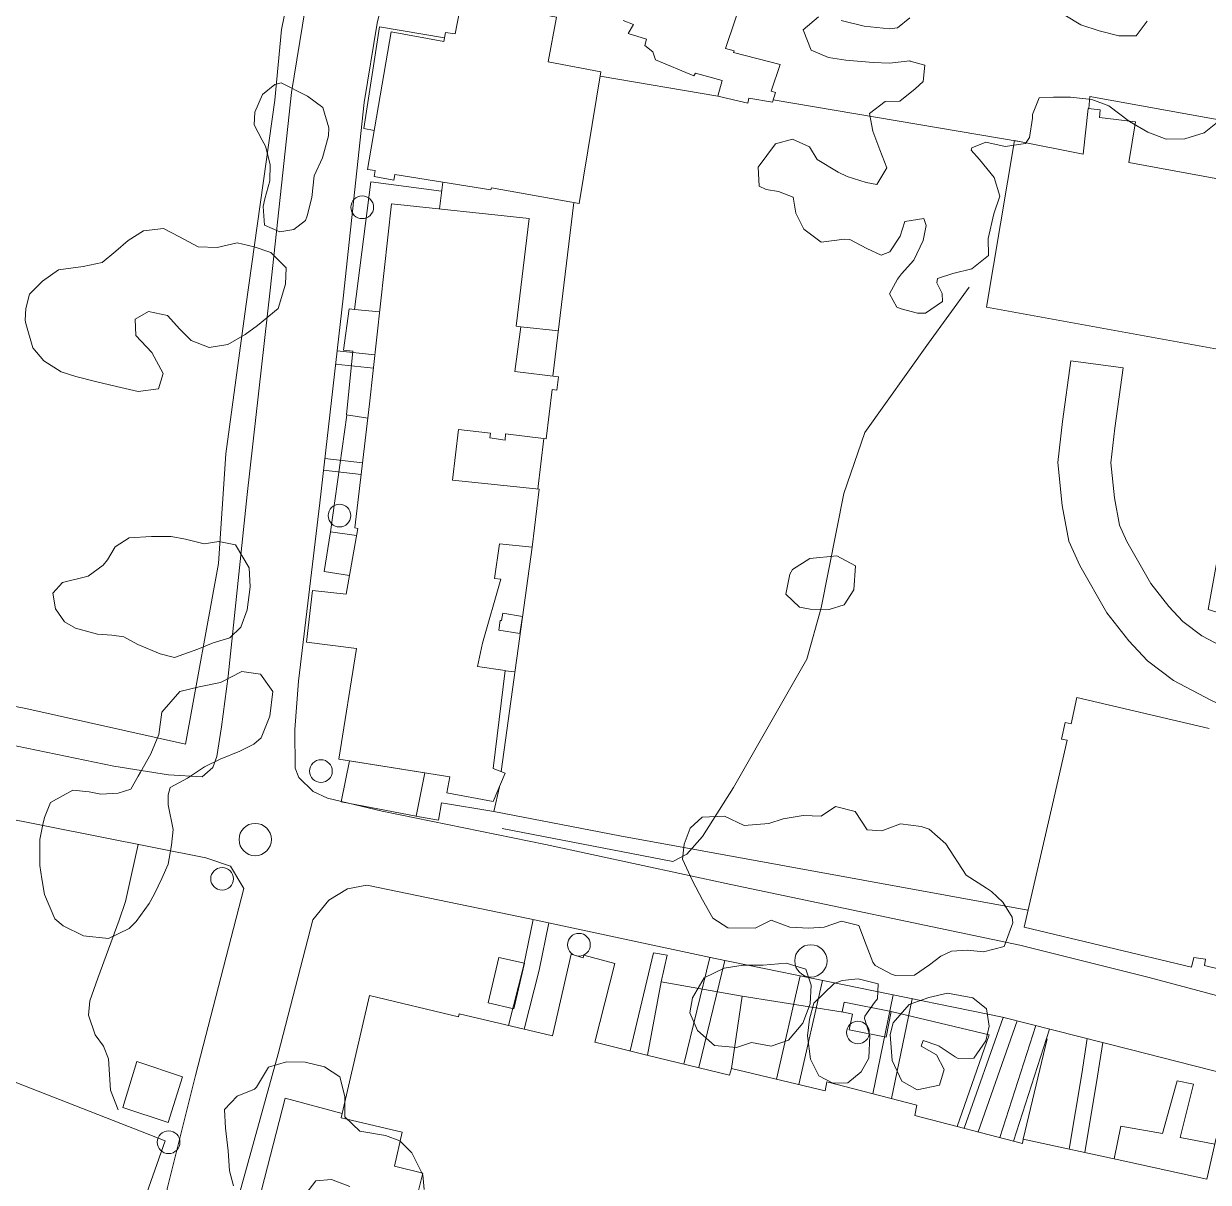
# Model space of a CAD drawing. Header units: metres. Extents: x 4652992 to 4879070, y 2074171 to 2309877.
# Drawn here: x 4653734.8 to 4653815.3, y 2307049.3 to 2307127.9 of the extents above; entities that cross this region are included whole.
import ezdxf

# ---------------------------------------------------------------- set-up
doc = ezdxf.new("R2010")
doc.units = ezdxf.units.M
doc.header["$MEASUREMENT"] = 0
doc.linetypes.add('DGN Style 2', pattern=[66.27138, 39.762828, -26.508552])
doc.linetypes.add('DGN Style 3', pattern=[92.779933, 66.271381, -26.508552])
for name, color, linetype, lineweight in [('Level 18', 5, 'Continuous', 0), ('Level 20', 30, 'DGN Style 3', 0), ('Level 3', 46, 'Continuous', 0), ('Level 30', 5, 'Continuous', 0), ('Level 31', 38, 'Continuous', 0), ('Level 35', 4, 'Continuous', 0), ('Level 37', 3, 'Continuous', 0), ('Level 40', 1, 'Continuous', 0), ('Level 45', 9, 'Continuous', 0), ('Level 53', 5, 'Continuous', 0), ('Level 54', 30, 'DGN Style 2', 0), ('Level 61', 4, 'Continuous', 0)]:
    doc.layers.add(name, color=color, linetype=linetype, lineweight=lineweight)

# ---------------------------------------------------------------- blocks, each defined once
blk = doc.blocks.new('AL_1')
at = {"layer": 'Level 45'}
blk.add_circle((2.1e-05, 1.3e-05, 3e-05), 1.100002, dxfattribs=at)
blk = doc.blocks.new('POSTE_1')
at = {"layer": 'Level 61'}
blk.add_circle((-4.7e-05, -1.9e-05, -2.4e-05), 0.770001, dxfattribs=at)

msp = doc.modelspace()

# ---------------------------------------------------------------- linework, layer by layer
at = {"layer": 'Level 18', "color": 30, "extrusion": (0.9337787400975942, -0.2302514737213039, 0.2739370792552868), "elevation": 3814756.323885, "flags": 128}
msp.add_lwpolyline([(3354104.25378, -1085104.085614), (3354117.983991, -1085105.502306), (3354127.374929, -1085105.879224)], dxfattribs=at)
at = {"layer": 'Level 18', "color": 30}
for points in [[(4653747.955332, 2307078.160131, 1404.300399), (4653748.270971, 2307080.171341, 1404.017586), (4653748.715874, 2307083.617617, 1403.586615), (4653749.996756, 2307095.963296, 1402.317586), (4653751.569038, 2307109.839616, 1401.555086), (4653753.017578, 2307123.246384, 1400.905086), (4653753.954828, 2307128.939777, 1400.592586), (4653756.209114, 2307138.432855, 1399.967586), (4653759.367897, 2307152.426201, 1398.917586), (4653761.999442, 2307163.35265, 1398.417586), (4653762.637873, 2307166.141344, 1398.287266)], [(4653753.267306, 2307077.384938, 1404.513138), (4653753.253632, 2307079.996611, 1404.031888), (4653753.501661, 2307083.28241, 1403.588138), (4653754.945118, 2307095.387939, 1402.331888), (4653756.520499, 2307109.291611, 1401.569388), (4653757.955568, 2307122.573701, 1400.919388), (4653758.842016, 2307127.958491, 1400.606888), (4653761.062414, 2307137.308865, 1399.981888), (4653764.219446, 2307151.294453, 1398.931888), (4653766.842635, 2307162.186207, 1398.431888)], [(4653733.741156, 2307079.012241, 1401.888138), (4653740.947676, 2307077.512839, 1402.900638), (4653744.666565, 2307076.912345, 1403.638138), (4653746.951455, 2307076.794239, 1404.098664), (4653747.676311, 2307077.410444, 1404.313138), (4653747.955332, 2307078.160131, 1404.300399)], [(4653759.177822, 2307074.458132, 1405.69092), (4653755.462456, 2307075.330353, 1405.31592), (4653754.484095, 2307075.785303, 1405.12217), (4653753.506847, 2307076.730955, 1404.90967), (4653753.267306, 2307077.384938, 1404.513138)], [(4653749.791918, 2307069.210387, 1404.863138), (4653748.873383, 2307070.714081, 1404.575638), (4653747.197578, 2307071.283379, 1404.463138), (4653732.833172, 2307074.1341, 1401.888138)], [(4653830.750861, 2307057.946341, 1413.474328), (4653811.262245, 2307063.148752, 1412.36592), (4653802.470236, 2307065.359008, 1411.50342), (4653782.846622, 2307069.485182, 1409.29092), (4653770.258165, 2307072.181577, 1407.36592), (4653759.177822, 2307074.458132, 1405.69092)], [(4653749.791918, 2307069.210387, 1404.863138), (4653746.494288, 2307056.50959, 1405.700638), (4653744.568941, 2307048.810882, 1406.400638), (4653744.585979, 2307045.555988, 1406.95199)], [(4653758.142673, 2307069.419902, 1405.721043), (4653756.828449, 2307069.178179, 1405.621043), (4653755.546305, 2307068.409793, 1405.427293), (4653754.46072, 2307067.071349, 1405.213138)], [(4653829.575962, 2307053.262239, 1413.771043), (4653809.968853, 2307058.278129, 1412.396043), (4653801.297906, 2307060.45795, 1411.533543), (4653781.792207, 2307064.450894, 1409.321043), (4653769.201935, 2307067.147679, 1407.396043), (4653758.142673, 2307069.419902, 1405.721043)]]:
    msp.add_polyline3d(points, dxfattribs=at)
at = {"layer": 'Level 20', "linetype": 'Continuous'}
msp.add_polyline3d([(4653741.245353, 2307054.175605, 1403.77662), (4653740.735719, 2307055.507101, 1403.90787), (4653740.596848, 2307057.627188, 1404.02662), (4653740.243501, 2307058.49527, 1404.05787), (4653739.691358, 2307059.27429, 1404.08287), (4653739.22375, 2307060.609322, 1404.11412), (4653739.331447, 2307061.571511, 1404.14537), (4653739.872924, 2307063.11484, 1404.20787), (4653741.311519, 2307067.044444, 1404.18287), (4653741.735531, 2307068.311024, 1404.34537), (4653742.59561, 2307072.196673, 1403.638178)], dxfattribs=at)
at = {"layer": 'Level 3'}
msp.add_polyline3d([(4653799.033633, 2307110.043678, 1411.141781), (4653796.280972, 2307106.235801, 1411.141781), (4653791.946502, 2307100.177397, 1410.829281), (4653790.535396, 2307096.019167, 1410.654281), (4653788.997962, 2307088.252315, 1410.379281), (4653788.020639, 2307084.768328, 1410.304281), (4653783.042658, 2307076.058572, 1409.523031), (4653780.939229, 2307072.738703, 1409.335531), (4653779.873374, 2307071.532028, 1409.085531), (4653778.910673, 2307071.045239, 1408.416781), (4653767.324437, 2307073.277803, 1406.716781)], dxfattribs=at)
at = {"layer": 'Level 30', "color": 1}
for points in [[(4653772.562618, 2307115.715733, 1409.399669), (4653766.60089, 2307116.775357, 1409.205919), (4653766.564174, 2307116.642472, 1407.937169), (4653760.03166, 2307117.69757, 1406.621544), (4653759.961394, 2307117.295725, 1406.621544), (4653758.62828, 2307117.54277, 1406.621544), (4653758.708023, 2307117.956323, 1406.621544), (4653758.173439, 2307118.03112, 1406.621544), (4653759.78171, 2307127.380006, 1406.740294), (4653763.356551, 2307126.72097, 1406.671544), (4653763.474406, 2307127.333706, 1406.593419), (4653764.134182, 2307127.23567, 1404.155919), (4653764.590276, 2307129.588921, 1403.709044), (4653771.019202, 2307128.379123, 1403.937169), (4653770.454889, 2307125.331332, 1408.855919), (4653774.031249, 2307124.659645, 1409.093419), (4653772.562618, 2307115.715733, 1409.399669)], [(4653783.785742, 2307130.084455, 1406.852794), (4653782.497767, 2307126.25338, 1406.952794), (4653783.069584, 2307126.075183, 1406.959044), (4653783.045173, 2307125.966402, 1407.452794), (4653786.206716, 2307125.150957, 1407.440294), (4653785.595378, 2307123.335472, 1408.149669), (4653785.889172, 2307123.251219, 1408.146544), (4653785.68179, 2307122.599712, 1408.215294), (4653784.082326, 2307122.863551, 1408.159044), (4653783.997848, 2307122.536193, 1408.262169)], [(4653783.997848, 2307122.536193, 1408.262169), (4653781.967279, 2307123.011765, 1407.980919), (4653782.263855, 2307124.064326, 1407.127794), (4653780.44355, 2307124.570024, 1407.184044), (4653780.336308, 2307124.393938, 1407.184044), (4653777.740292, 2307125.470254, 1407.227794), (4653777.559208, 2307126.026473, 1407.237169), (4653777.005403, 2307126.436398, 1407.205919), (4653777.122395, 2307126.866865, 1407.168419), (4653775.871996, 2307127.262462, 1406.705919), (4653776.235596, 2307127.883087, 1406.593419), (4653775.546282, 2307128.143542, 1406.521544)], [(4653818.383675, 2307105.379758, 1414.805919), (4653800.214362, 2307108.670206, 1414.824669), (4653802.118058, 2307119.986614, 1414.718419), (4653806.781481, 2307119.067875, 1410.455919), (4653807.126395, 2307122.163063, 1410.105919), (4653807.936048, 2307122.089002, 1410.146544), (4653807.887231, 2307121.563462, 1410.187169), (4653810.332779, 2307121.263407, 1410.321544), (4653809.882321, 2307118.497707, 1414.455919), (4653816.898904, 2307117.204176, 1411.096544)], [(4653766.721808, 2307075.114744, 1407.709044), (4653763.572206, 2307075.699977, 1407.643419), (4653763.763688, 2307076.795798, 1407.530919), (4653756.238649, 2307077.977274, 1407.124669), (4653757.422022, 2307085.495644, 1406.593419), (4653754.041152, 2307085.932864, 1405.174669), (4653754.446199, 2307089.438069, 1405.193419), (4653756.735645, 2307089.183316, 1406.112169), (4653757.521845, 2307093.656873, 1405.930919), (4653757.32774, 2307093.703833, 1405.930919), (4653758.318275, 2307102.125466, 1405.868419), (4653759.811228, 2307115.701175, 1405.687169), (4653769.164657, 2307114.702816, 1405.974669), (4653768.272182, 2307107.386622, 1406.030919), (4653768.594918, 2307107.335867, 1406.030919), (4653768.182161, 2307104.317438, 1406.109044), (4653771.139537, 2307103.94278, 1406.471544), (4653771.033487, 2307103.046467, 1406.471544), (4653770.727248, 2307103.079689, 1406.465294), (4653770.303343, 2307099.738402, 1406.371544), (4653767.557194, 2307100.082273, 1406.130919), (4653767.518519, 2307099.637075, 1406.130919), (4653766.496777, 2307099.795546, 1406.255919), (4653766.522358, 2307100.121792, 1406.252794), (4653764.366614, 2307100.364078, 1406.246544), (4653763.947126, 2307096.924006, 1406.115294), (4653769.82732, 2307096.318451, 1406.459044), (4653769.35243, 2307092.389725, 1406.765294), (4653767.134925, 2307092.599457, 1406.365294), (4653766.797653, 2307090.252143, 1406.209044), (4653767.239145, 2307090.213395, 1406.209044), (4653765.986937, 2307085.86176, 1406.015294), (4653765.646534, 2307084.2886, 1407.759044), (4653767.53167, 2307083.996291, 1408.246544), (4653766.706007, 2307077.357164, 1408.027794), (4653767.521023, 2307077.038279, 1408.177794), (4653766.721808, 2307075.114744, 1407.709044)], [(4653817.353292, 2307087.524333, 1414.912169), (4653815.270337, 2307088.158633, 1414.580919), (4653817.886226, 2307102.575939, 1414.593419)], [(4653815.342265, 2307080.078104, 1416.127794), (4653806.360419, 2307082.180938, 1416.196544), (4653805.955502, 2307080.388922, 1416.271544), (4653805.557551, 2307080.478368, 1416.271544), (4653805.313597, 2307079.343681, 1416.287169), (4653805.687367, 2307079.266782, 1416.305919), (4653804.699637, 2307074.91805, 1416.955919), (4653802.764571, 2307066.586403, 1416.812169), (4653814.142424, 2307063.863832, 1416.805919), (4653814.285902, 2307064.513249, 1416.805919), (4653815.085917, 2307064.413824, 1418.230919), (4653815.015849, 2307063.974697, 1418.230919), (4653816.215498, 2307063.671395, 1418.230919)], [(4653761.586573, 2307048.421935, 1411.932533), (4653761.931152, 2307049.863291, 1410.576283), (4653760.010176, 2307050.342568, 1410.557533), (4653760.533852, 2307052.65814, 1411.045033), (4653756.398454, 2307053.63387, 1410.820033), (4653758.322777, 2307061.938858, 1410.695033), (4653764.3535, 2307060.490071, 1412.270033), (4653764.404575, 2307060.687634, 1412.270033), (4653770.734708, 2307059.194932, 1411.182533), (4653772.014855, 2307064.736493, 1410.970033), (4653772.832954, 2307064.504531, 1410.970033), (4653772.878231, 2307064.676592, 1410.970033), (4653774.980091, 2307064.106705, 1410.970033), (4653773.62274, 2307058.760808, 1416.126283), (4653777.140787, 2307057.89507, 1414.451283), (4653782.763943, 2307056.532979, 1414.507533), (4653782.903254, 2307056.97403, 1414.507533), (4653789.2544, 2307055.46273, 1417.363783), (4653789.376621, 2307056.070707, 1417.363783), (4653795.495539, 2307054.493569, 1417.382533), (4653795.35032, 2307053.782638, 1416.513783), (4653802.662924, 2307051.889224, 1416.545033), (4653802.716148, 2307052.18834, 1416.545033), (4653809.611929, 2307050.68077, 1416.713783), (4653815.173554, 2307049.46924, 1417.757533), (4653815.823188, 2307052.255611, 1417.457533)], [(4653739.449488, 2307040.877832, 1410.195727), (4653731.611598, 2307043.989858, 1410.489477), (4653731.552711, 2307043.820217, 1410.489477), (4653725.339696, 2307046.227545, 1410.283227), (4653726.973907, 2307050.912948, 1409.895727), (4653733.046568, 2307048.607813, 1409.908227), (4653732.935851, 2307048.239565, 1410.626977), (4653738.141357, 2307046.186356, 1410.314477), (4653738.208074, 2307046.360861, 1410.314477), (4653739.04876, 2307046.04109, 1410.298852), (4653739.263735, 2307046.69041, 1410.164477), (4653727.144113, 2307051.19762, 1409.083227), (4653729.653331, 2307057.835918, 1409.189477), (4653744.445327, 2307052.067291, 1409.208227), (4653741.918536, 2307044.929227, 1409.208227), (4653741.109141, 2307045.207349, 1410.095727), (4653739.449488, 2307040.877832, 1410.195727)]]:
    msp.add_polyline3d(points, dxfattribs=at)
at = {"layer": 'Level 31'}
for points in [[(4653768.514973, 2307086.50973, 1405.659044), (4653767.090098, 2307086.744622, 1405.630919), (4653767.199493, 2307087.408223, 1405.630919), (4653767.286625, 2307087.393859, 1405.630919), (4653767.370225, 2307087.900989, 1405.630919), (4653768.707969, 2307087.680462, 1405.630919), (4653768.514973, 2307086.50973, 1405.659044)], [(4653793.395994, 2307059.119226, 1412.958019), (4653790.899263, 2307059.617011, 1412.908019), (4653791.110841, 2307060.678217, 1412.920519), (4653790.413449, 2307060.817259, 1412.933019), (4653790.546133, 2307061.482759, 1412.914269), (4653793.740256, 2307060.845931, 1412.895519), (4653793.395994, 2307059.119226, 1412.958019)]]:
    msp.add_polyline3d(points, dxfattribs=at)
for points in [[(4653762.065948, 2307077.062353, 1407.237169), (4653761.493032, 2307074.119808, 1407.455919), (4653756.401941, 2307075.093161, 1407.043419), (4653756.961585, 2307077.863769, 1406.843419)], [(4653768.12363, 2307061.035174, 1410.441866), (4653768.843296, 2307064.123626, 1410.179366), (4653767.103308, 2307064.529075, 1410.179366), (4653766.383642, 2307061.440624, 1410.441866)], [(4653744.652175, 2307053.304537, 1406.58287), (4653741.57232, 2307054.338453, 1406.09537), (4653742.520743, 2307057.444898, 1406.07037), (4653745.615962, 2307056.42092, 1406.42037)]]:
    msp.add_3dface(points, dxfattribs=at)
at = {"layer": 'Level 35'}
for p, q in [((4653763.061285, 2307115.354273, 1405.743419), (4653763.292359, 2307117.170919, 1405.743419)), ((4653770.776583, 2307103.988761, 1406.268419), (4653772.198928, 2307115.780375, 1406.199669)), ((4653768.594918, 2307107.335867, 1405.753125), (4653771.149182, 2307107.077707, 1405.753125)), ((4653756.77137, 2307101.35645, 1404.730919), (4653755.661551, 2307093.428715, 1404.780919)), ((4653769.741852, 2307096.327252, 1406.44967), (4653770.157695, 2307099.75664, 1406.34967)), ((4653767.264247, 2307077.138746, 1407.721545), (4653769.35243, 2307092.389725, 1406.540295)), ((4653767.53046, 2307083.986563, 1406.602793), (4653768.192213, 2307083.916115, 1406.602793)), ((4653783.622596, 2307061.892617, 1412.597369), (4653790.473432, 2307060.805301, 1412.684869)), ((4653802.716148, 2307052.18834, 1416.022368), (4653804.325661, 2307058.984035, 1413.634868))]:
    msp.add_line(p, q, dxfattribs=at)
at = {"layer": 'Level 35', "extrusion": (0.1698189220729592, 0.9836880724656291, 0.0593237709087463), "elevation": 3059822.756084, "flags": 128}
msp.add_lwpolyline([(-4193492.381293, -180423.374732), (-4193464.222307, -180427.456922), (-4193455.511064, -180430.31195)], dxfattribs=at)
at = {"layer": 'Level 35', "extrusion": (0.0519299229920839, 0.2641741190179619, 0.9630759668578173), "elevation": 852497.704738, "flags": 128}
msp.add_lwpolyline([(-4121415.929617, -3044258.879068), (-4121416.849524, -3044265.657664), (-4121410.012727, -3044265.936236)], dxfattribs=at)
at = {"layer": 'Level 35'}
for points in [[(4653758.628756, 2307120.677877, 1403.162169), (4653757.923203, 2307120.820771, 1403.012169), (4653759.005348, 2307127.721846, 1402.787169), (4653763.403892, 2307126.967101, 1403.499669)], [(4653763.214567, 2307116.559337, 1405.518419), (4653758.396808, 2307117.19305, 1404.330919), (4653757.28766, 2307108.526822, 1404.624669), (4653759.004243, 2307108.363105, 1404.705919)], [(4653757.28766, 2307108.526822, 1404.624669), (4653756.942914, 2307108.569336, 1404.624669), (4653756.540279, 2307105.75621, 1404.755919), (4653757.190994, 2307105.680531, 1404.755919), (4653756.761434, 2307101.357882, 1404.730919), (4653758.203554, 2307101.150093, 1404.730919)], [(4653757.435147, 2307093.163556, 1404.868419), (4653755.661551, 2307093.428715, 1404.780919), (4653755.245766, 2307090.736992, 1404.862169), (4653756.958836, 2307090.453296, 1404.987169)], [(4653767.136337, 2307076.112425, 1407.805919), (4653766.770449, 2307074.421008, 1407.805919), (4653763.214335, 2307075.016278, 1407.762169), (4653763.004097, 2307073.836606, 1407.780919), (4653761.472016, 2307074.123826, 1407.649669)], [(4653776.010653, 2307058.173179, 1413.359044), (4653777.605224, 2307064.828621, 1408.965294), (4653778.535779, 2307064.671128, 1408.977794), (4653778.122566, 2307062.871056, 1410.359044)], [(4653777.199525, 2307057.880842, 1413.334868), (4653778.122566, 2307062.871056, 1411.597368), (4653783.622596, 2307061.892618, 1412.434868), (4653782.903254, 2307056.97403, 1413.384868)], [(4653815.726528, 2307051.841025, 1415.568201), (4653813.364139, 2307052.305016, 1415.393201), (4653814.277184, 2307055.906204, 1413.393201), (4653813.165906, 2307056.148282, 1413.393201), (4653812.16005, 2307052.556062, 1415.430701), (4653809.349277, 2307053.074602, 1415.405701), (4653808.885867, 2307050.839503, 1415.555701)]]:
    msp.add_polyline3d(points, dxfattribs=at)
at = {"layer": 'Level 37'}
for p, q in [((4653781.967279, 2307123.011764, 1407.624669), (4653773.983501, 2307124.368865, 1406.812169)), ((4653802.568567, 2307119.89786, 1411.174669), (4653785.731825, 2307122.756901, 1408.187169))]:
    msp.add_line(p, q, dxfattribs=at)
at = {"layer": 'Level 37', "extrusion": (-0.0584898361789882, 0.0053418821320169, 0.9982737116437769), "elevation": -258468.578, "flags": 128}
msp.add_lwpolyline([(-2720830.209757, 4417143.810627), (-2720831.721735, 4417126.784501), (-2720830.883862, 4417126.784501)], dxfattribs=at)
at = {"layer": 'Level 37', "extrusion": (0.0170032688851781, 0.0151729267864732, 0.9997403018484105), "elevation": 115542.874194, "flags": 128}
msp.add_lwpolyline([(-1377153.695972, -5006991.717272), (-1377149.641889, -5006997.750941), (-1377153.007715, -5006999.945002)], dxfattribs=at)
at = {"layer": 'Level 37'}
msp.add_polyline3d([(4653742.316136, 2307165.831893, 1396.181607), (4653742.744571, 2307168.043603, 1396.169107), (4653752.563725, 2307166.255587, 1399.469107), (4653761.18181, 2307163.912052, 1399.706607), (4653756.092805, 2307143.431604, 1401.556607), (4653753.252166, 2307131.969056, 1402.331607), (4653752.337217, 2307127.532362, 1402.456607), (4653751.88981, 2307122.738218, 1402.744107), (4653749.917731, 2307108.725016, 1403.044107), (4653748.548356, 2307098.715515, 1403.506607), (4653748.064566, 2307091.262386, 1403.656607), (4653745.822445, 2307078.995115, 1405.531607), (4653734.983424, 2307081.419645, 1403.594107), (4653721.366275, 2307084.057982, 1401.906607)], dxfattribs=at)
at = {"layer": 'Level 40', "color": 3}
for points in [[(4653805.53064, 2307128.508811, 1410.275939), (4653806.627773, 2307127.841642, 1410.400939), (4653807.864507, 2307127.436369, 1410.513439), (4653809.201074, 2307127.114514, 1410.588439), (4653810.388826, 2307127.097143, 1410.700939), (4653811.12715, 2307128.101401, 1410.775939)], [(4653785.886132, 2307119.779193, 1412.863439), (4653787.03399, 2307120.091235, 1412.875939), (4653788.185321, 2307119.573027, 1412.875939), (4653788.717408, 2307118.695673, 1412.938439), (4653790.144649, 2307117.843432, 1413.325939), (4653790.755853, 2307117.562387, 1413.400939), (4653792.03783, 2307117.146476, 1413.425939), (4653792.759765, 2307116.999283, 1413.338439), (4653793.446615, 2307118.144797, 1413.038439), (4653792.962585, 2307119.35839, 1412.613439), (4653792.489882, 2307120.622764, 1412.150939), (4653792.272991, 2307121.825501, 1412.025939), (4653793.343741, 2307122.637718, 1411.900939), (4653794.321303, 2307122.669729, 1411.400939), (4653795.372136, 2307123.5135, 1410.938439), (4653795.91405, 2307124.000894, 1409.875939), (4653796.024134, 2307125.102706, 1409.763439), (4653795.033071, 2307125.395091, 1409.600939), (4653795.007368, 2307125.40128, 1409.600939), (4653793.619949, 2307125.251814, 1409.513439), (4653792.52067, 2307125.301609, 1409.313439), (4653790.658954, 2307125.454411, 1409.200939), (4653789.479585, 2307125.630951, 1409.150939), (4653788.316982, 2307126.125833, 1409.025939), (4653787.761485, 2307127.522246, 1408.988439), (4653788.796885, 2307128.401235, 1409.088439)], [(4653790.336099, 2307128.138041, 1409.200939), (4653791.903995, 2307127.760481, 1409.325939), (4653793.625833, 2307127.587634, 1409.413439), (4653794.179664, 2307127.642321, 1409.475939), (4653795.009717, 2307128.328977, 1409.375939)], [(4653754.098971, 2307123.002354, 1404.031607), (4653755.153569, 2307122.232977, 1404.031607), (4653755.553014, 2307120.862282, 1404.031607), (4653755.540069, 2307120.323096, 1404.044107), (4653755.118626, 2307118.824873, 1404.044107), (4653754.568351, 2307117.601739, 1404.069107), (4653754.397447, 2307116.124475, 1404.081607), (4653754.086059, 2307114.870879, 1404.069107), (4653753.964351, 2307114.57483, 1404.081607), (4653753.168067, 2307113.953297, 1404.144107), (4653752.231944, 2307113.799313, 1404.169107), (4653751.185115, 2307114.241433, 1404.169107), (4653751.090591, 2307115.51152, 1404.156607), (4653751.207119, 2307116.025739, 1404.156607), (4653751.538576, 2307117.247383, 1404.156607), (4653751.57612, 2307118.377176, 1404.169107), (4653751.256952, 2307119.620061, 1404.169107), (4653751.021948, 2307120.029202, 1404.169107), (4653750.489143, 2307121.052427, 1404.144107), (4653750.520214, 2307121.912627, 1404.131607), (4653751.038766, 2307123.116292, 1404.156607), (4653751.878426, 2307123.808716, 1404.131607), (4653752.31347, 2307123.920781, 1404.156607), (4653754.098971, 2307123.002354, 1404.031607)], [(4653816.137002, 2307121.414576, 1413.800939), (4653814.987427, 2307120.509351, 1413.550939), (4653813.677396, 2307120.099466, 1413.438439), (4653812.426876, 2307120.078222, 1413.325939), (4653811.181482, 2307120.566175, 1413.100939), (4653809.935811, 2307121.295978, 1412.875939), (4653808.521301, 2307122.361951, 1412.700939), (4653807.367358, 2307122.774152, 1412.588439), (4653805.913914, 2307122.936098, 1412.425939), (4653804.777569, 2307122.941089, 1412.088439), (4653803.789763, 2307122.883447, 1411.950939), (4653803.348515, 2307121.753922, 1412.475939), (4653803.348793, 2307121.512072, 1412.525939), (4653803.136173, 2307120.193168, 1412.713439), (4653802.859674, 2307119.803049, 1412.775939), (4653801.486597, 2307119.5964, 1412.938439), (4653800.170052, 2307119.886568, 1413.250939), (4653799.216886, 2307119.498207, 1413.775939), (4653799.1828, 2307119.345226, 1413.975939), (4653799.743146, 2307118.69986, 1414.150939), (4653800.746682, 2307117.491069, 1414.450939), (4653801.113596, 2307116.220663, 1414.475939), (4653800.712393, 2307115.027765, 1414.163439), (4653800.337449, 2307113.344978, 1414.088439), (4653800.350199, 2307112.186721, 1414.075939), (4653799.226327, 2307111.275306, 1413.913439), (4653797.939019, 2307110.967408, 1413.738439), (4653796.888722, 2307110.629302, 1413.488439), (4653796.851935, 2307110.342648, 1413.488439), (4653797.203952, 2307109.613124, 1413.550939), (4653797.218849, 2307109.072241, 1413.613439), (4653796.066294, 2307108.275192, 1413.588439), (4653795.523825, 2307108.271499, 1413.588439), (4653794.424268, 2307108.563144, 1413.463439), (4653794.127191, 2307108.688412, 1413.463439), (4653793.623656, 2307109.588746, 1413.425939), (4653794.170695, 2307110.585336, 1413.363439), (4653794.441513, 2307110.949958, 1413.363439), (4653795.271288, 2307111.878464, 1413.350939), (4653795.917884, 2307113.200323, 1413.438439), (4653796.11942, 2307114.226384, 1413.450939), (4653795.953283, 2307114.696227, 1413.463439), (4653794.662996, 2307114.496506, 1413.463439), (4653794.358648, 2307113.495204, 1413.463439), (4653793.660368, 2307112.427574, 1413.463439), (4653793.072451, 2307112.219906, 1413.550939), (4653792.08977, 2307112.67146, 1413.788439), (4653790.924188, 2307113.274518, 1413.863439), (4653790.578684, 2307113.303988, 1413.863439), (4653788.988619, 2307113.095861, 1413.850939), (4653787.802737, 2307113.972455, 1413.800939), (4653787.261859, 2307115.069835, 1413.475939), (4653787.097868, 2307116.157052, 1413.138439), (4653786.098145, 2307116.532116, 1412.913439), (4653785.26428, 2307116.679187, 1412.800939), (4653784.772939, 2307116.904964, 1412.738439), (4653784.705803, 2307118.183777, 1412.663439), (4653785.886132, 2307119.779193, 1412.863439)], [(4653735.460282, 2307105.923532, 1399.350357), (4653736.193354, 2307105.035026, 1399.412857), (4653737.370799, 2307104.285518, 1399.700357), (4653738.370173, 2307103.962123, 1399.987857), (4653739.700228, 2307103.640984, 1400.187857), (4653741.134601, 2307103.294657, 1400.425357), (4653742.595054, 2307102.942033, 1400.737857), (4653743.985219, 2307103.126327, 1400.962857), (4653744.305722, 2307104.170934, 1401.100357), (4653743.528442, 2307105.590062, 1401.212857), (4653742.445539, 2307106.754594, 1401.362857), (4653742.39502, 2307107.861418, 1402.012857), (4653743.310866, 2307108.379161, 1403.012857), (4653744.60058, 2307108.122493, 1403.162857), (4653745.432061, 2307107.18286, 1403.662857), (4653746.194678, 2307106.424049, 1404.037857), (4653747.431212, 2307105.93393, 1404.612857), (4653748.690979, 2307106.149709, 1404.862857), (4653749.862732, 2307106.824589, 1405.037857), (4653750.718066, 2307107.43904, 1405.125357), (4653752.106406, 2307108.581573, 1405.200357), (4653752.620882, 2307110.236121, 1405.137857), (4653752.654511, 2307111.349994, 1405.137857), (4653751.626211, 2307112.391879, 1405.025357), (4653750.476269, 2307112.778993, 1404.925357), (4653749.32877, 2307113.056055, 1404.787857), (4653747.96122, 2307112.729472, 1404.575357), (4653746.676394, 2307112.766035, 1404.250357), (4653745.402984, 2307113.456617, 1403.850357), (4653744.320483, 2307114.019007, 1403.400357), (4653742.962307, 2307113.854354, 1402.900357), (4653741.932769, 2307113.199868, 1402.400357), (4653741.079879, 2307112.475365, 1401.525357), (4653740.163012, 2307111.711577, 1401.212857), (4653738.865347, 2307111.450217, 1400.575357), (4653737.190752, 2307111.225135, 1399.987857), (4653736.10559, 2307110.447251, 1399.787857), (4653735.217246, 2307109.567114, 1399.500357), (4653734.966629, 2307108.58773, 1399.362857), (4653734.925668, 2307107.804016, 1399.275357), (4653734.982715, 2307107.571317, 1399.275357), (4653735.460282, 2307105.923532, 1399.350357)], [(4653745.82864, 2307092.932894, 1402.956607), (4653747.095056, 2307092.599458, 1403.719107), (4653748.091815, 2307092.767623, 1404.556607), (4653749.220039, 2307092.549423, 1405.469107), (4653750.152964, 2307090.987378, 1405.806607), (4653750.214814, 2307089.690469, 1405.856607), (4653749.998554, 2307088.133485, 1405.856607), (4653749.56707, 2307086.955841, 1405.756607), (4653748.828234, 2307086.23436, 1405.556607), (4653747.706653, 2307085.878165, 1405.319107), (4653746.651235, 2307085.451424, 1405.006607), (4653745.06979, 2307084.879095, 1404.744107), (4653744.088988, 2307085.143482, 1404.519107), (4653742.589751, 2307085.778684, 1404.106607), (4653741.635778, 2307086.282067, 1403.456607), (4653740.813268, 2307086.399084, 1402.456607), (4653739.843335, 2307086.469914, 1402.206607), (4653738.349101, 2307086.885701, 1402.094107), (4653737.596981, 2307087.31301, 1401.394107), (4653737.002376, 2307088.1932, 1400.969107), (4653736.803973, 2307089.250365, 1400.281607), (4653737.464915, 2307089.990677, 1400.056607), (4653739.204651, 2307090.415637, 1400.281607), (4653740.220734, 2307091.15192, 1400.706607), (4653740.522306, 2307091.515424, 1400.819107), (4653741.050921, 2307092.39683, 1401.006607), (4653741.985745, 2307093.016379, 1401.306607), (4653743.513535, 2307093.110718, 1401.806607), (4653744.856206, 2307093.113431, 1402.331607), (4653745.82864, 2307092.932894, 1402.956607)], [(4653790.053036, 2307091.802266, 1413.319689), (4653791.329007, 2307091.104692, 1413.294689), (4653791.210639, 2307089.481333, 1413.469689), (4653790.553733, 2307088.471502, 1413.450939), (4653789.52478, 2307088.155873, 1413.382189), (4653788.232232, 2307088.172499, 1413.294689), (4653787.506149, 2307088.307525, 1413.213439), (4653786.594459, 2307089.185749, 1413.163439), (4653786.856796, 2307090.546029, 1413.138439), (4653787.035919, 2307090.865399, 1413.144689), (4653788.215441, 2307091.614737, 1413.119689), (4653790.053036, 2307091.802266, 1413.319689)], [(4653738.159781, 2307075.886755, 1406.779052), (4653739.281027, 2307075.778566, 1406.979052), (4653740.062709, 2307075.616564, 1407.179052), (4653741.250735, 2307075.682612, 1407.541552), (4653742.100087, 2307075.939436, 1408.016552), (4653742.600851, 2307076.82464, 1408.254052), (4653742.774444, 2307077.109027, 1408.341552), (4653743.466338, 2307078.355974, 1408.566552), (4653744.008911, 2307079.666263, 1408.591552), (4653744.21281, 2307081.167328, 1408.516552), (4653745.434509, 2307082.585242, 1408.366552), (4653746.758575, 2307082.890366, 1408.241552), (4653748.191933, 2307083.196236, 1408.154052), (4653749.641237, 2307083.933452, 1407.904052), (4653750.911804, 2307083.761919, 1407.804052), (4653751.761669, 2307082.577003, 1407.754052), (4653751.548557, 2307080.914966, 1407.791552), (4653750.965064, 2307079.424178, 1407.966552), (4653750.460232, 2307079.002364, 1408.041552), (4653749.506547, 2307078.525991, 1408.204052), (4653748.181591, 2307077.976279, 1408.304052), (4653747.112769, 2307077.473374, 1408.341552), (4653745.953783, 2307076.693088, 1408.354052), (4653744.772304, 2307076.054249, 1408.191552), (4653744.635374, 2307075.570586, 1408.241552), (4653744.644399, 2307074.888393, 1408.204052), (4653744.971895, 2307073.204306, 1407.966552), (4653744.867373, 2307072.141593, 1407.891552), (4653744.632656, 2307070.86559, 1407.691552), (4653744.2178, 2307069.877991, 1407.666552), (4653743.707823, 2307068.831815, 1407.666552), (4653743.343099, 2307068.185686, 1407.666552), (4653742.464331, 2307066.956771, 1407.616552), (4653742.005375, 2307066.496652, 1407.579052), (4653740.593623, 2307065.804748, 1407.429052), (4653738.89174, 2307065.999077, 1407.154052), (4653737.513661, 2307066.659038, 1407.066552), (4653736.943124, 2307067.150737, 1407.029052), (4653736.250205, 2307068.787272, 1406.891552), (4653736.058562, 2307069.86727, 1406.829052), (4653735.93529, 2307070.767517, 1406.804052), (4653735.927342, 2307072.537462, 1406.716552), (4653736.129462, 2307073.549351, 1406.691552), (4653736.234685, 2307074.013488, 1406.704052), (4653736.661233, 2307075.052658, 1406.704052), (4653738.159781, 2307075.886755, 1406.779052)], [(4653789.952475, 2307074.775902, 1416.013439), (4653791.289926, 2307074.425647, 1415.963439), (4653792.105212, 2307073.181268, 1415.982189), (4653793.114175, 2307073.111835, 1416.025939), (4653794.378456, 2307073.58484, 1416.025939), (4653795.781126, 2307073.40678, 1416.013439), (4653796.32267, 2307073.235554, 1415.988439), (4653797.448943, 2307072.238204, 1415.894689), (4653798.8393, 2307070.114831, 1415.813439), (4653800.206809, 2307069.219084, 1415.788439), (4653800.562911, 2307068.998432, 1415.788439), (4653801.321098, 2307068.276987, 1415.738439), (4653801.960221, 2307067.261526, 1415.738439), (4653802.009223, 2307066.87305, 1415.738439), (4653801.411273, 2307065.269096, 1415.600939), (4653800.008768, 2307064.908934, 1415.488439), (4653798.92428, 2307065.009873, 1415.288439), (4653797.831508, 2307064.951405, 1415.188439), (4653797.10916, 2307064.615018, 1415.150939), (4653796.355923, 2307064.017087, 1415.038439), (4653795.337539, 2307063.321311, 1414.888439), (4653794.06015, 2307063.293407, 1414.700939), (4653793.803466, 2307063.355522, 1414.600939), (4653792.658031, 2307063.983202, 1414.363439), (4653792.502425, 2307064.196106, 1414.344689), (4653792.036498, 2307065.387311, 1414.250939), (4653791.554781, 2307066.690182, 1414.194689), (4653790.3612, 2307066.979015, 1414.057189), (4653789.189676, 2307066.574995, 1413.944689), (4653788.161226, 2307066.513701, 1413.944689), (4653786.851306, 2307066.587835, 1413.557189), (4653785.601039, 2307067.052288, 1413.207189), (4653784.505588, 2307066.507866, 1413.032189), (4653782.642081, 2307066.527077, 1412.832189), (4653781.622835, 2307067.178478, 1412.732189), (4653780.92564, 2307068.426537, 1412.619689), (4653780.239824, 2307069.72581, 1412.432189), (4653779.562456, 2307071.184941, 1412.344689), (4653779.68159, 2307072.208473, 1412.344689), (4653780.086051, 2307073.297878, 1412.357189), (4653780.901693, 2307074.044929, 1412.482189), (4653782.431255, 2307074.10653, 1412.869689), (4653783.755827, 2307073.489177, 1413.594689), (4653785.436587, 2307073.622124, 1414.119689), (4653786.39808, 2307073.929126, 1414.344689), (4653787.776273, 2307074.162274, 1414.919689), (4653788.98344, 2307074.113006, 1415.069689), (4653789.952475, 2307074.775902, 1416.013439)], [(4653785.041527, 2307063.995893, 1412.523867), (4653786.608874, 2307064.127727, 1412.498867), (4653787.948848, 2307063.722585, 1412.611367), (4653788.301982, 2307062.641415, 1412.748867), (4653788.234181, 2307061.366142, 1412.861367), (4653787.75392, 2307060.056176, 1412.923867), (4653786.767258, 2307058.895721, 1412.986367), (4653785.6011, 2307058.505297, 1413.048867), (4653784.25265, 2307058.751029, 1413.098867), (4653783.231552, 2307058.406216, 1413.173867), (4653781.752287, 2307058.549069, 1413.136367), (4653780.599838, 2307059.554654, 1412.936367), (4653780.058911, 2307060.76202, 1412.723867), (4653780.260502, 2307061.789621, 1412.511367), (4653781.045127, 2307063.133541, 1412.298867), (4653782.407464, 2307063.799391, 1412.273867), (4653783.693167, 2307063.999412, 1412.286367), (4653785.041527, 2307063.995893, 1412.523867)], [(4653792.853374, 2307062.723558, 1412.811367), (4653792.816767, 2307061.709835, 1412.998867), (4653792.600665, 2307061.466142, 1413.048867), (4653791.963805, 2307060.543921, 1413.286367), (4653791.924046, 2307060.365175, 1413.361367), (4653792.291424, 2307059.226736, 1413.986367), (4653792.218033, 2307057.683715, 1414.223867), (4653791.714873, 2307056.756035, 1414.311367), (4653790.793485, 2307056.010339, 1414.348867), (4653789.789337, 2307055.984344, 1414.248867), (4653788.821975, 2307056.487647, 1414.011367), (4653788.264009, 2307057.618408, 1413.648867), (4653788.050076, 2307059.204081, 1413.173867), (4653788.191894, 2307060.326883, 1412.911367), (4653788.487337, 2307061.412493, 1412.723867), (4653789.86365, 2307062.747714, 1412.573867), (4653790.423965, 2307062.961892, 1412.573867), (4653791.50204, 2307063.07763, 1412.648867), (4653791.50204, 2307063.07763, 1412.686367), (4653792.853374, 2307062.723558, 1412.811367)], [(4653796.292879, 2307061.810115, 1413.461367), (4653797.570018, 2307062.09294, 1413.773867), (4653799.282604, 2307061.785959, 1414.161367), (4653800.218772, 2307061.021107, 1414.448867), (4653800.389882, 2307059.849454, 1414.511367), (4653800.168367, 2307058.853587, 1414.511367), (4653799.366613, 2307057.675275, 1414.448867), (4653798.285653, 2307057.667877, 1414.223867), (4653798.092181, 2307057.768538, 1414.173867), (4653797.010953, 2307058.487778, 1414.023867), (4653796.914216, 2307058.538109, 1413.986367), (4653795.912774, 2307058.888201, 1413.811367), (4653795.770689, 2307058.492038, 1413.736367), (4653796.829108, 2307057.91287, 1414.073867), (4653797.332981, 2307056.902845, 1414.373867), (4653797.017615, 2307055.84897, 1414.411367), (4653795.518604, 2307055.53913, 1414.286367), (4653794.460185, 2307056.118298, 1414.011367), (4653793.799714, 2307057.516067, 1413.823867), (4653793.682428, 2307059.293623, 1413.598867), (4653793.884108, 2307060.079011, 1413.573867), (4653794.970302, 2307061.323009, 1413.573867), (4653796.292879, 2307061.810115, 1413.461367)], [(4653749.090124, 2307049.022534, 1409.861367), (4653748.803935, 2307050.03744, 1409.786367), (4653748.726614, 2307051.379941, 1409.773867), (4653748.535598, 2307052.939106, 1409.836367), (4653748.466677, 2307054.198524, 1409.886367), (4653749.318489, 2307055.09971, 1409.936367), (4653750.506093, 2307055.56831, 1410.173867), (4653750.64902, 2307055.722778, 1410.286367), (4653751.464586, 2307057.064998, 1410.861367)], [(4653751.464586, 2307057.064998, 1410.861367), (4653752.686253, 2307057.444295, 1410.861367), (4653753.949919, 2307057.408181, 1410.848867), (4653755.258693, 2307057.090979, 1410.836367), (4653756.295766, 2307056.40738, 1410.873867), (4653756.646972, 2307055.079545, 1410.936367), (4653756.635798, 2307053.704462, 1410.973867), (4653757.6609, 2307052.726593, 1411.173867), (4653759.409041, 2307052.437981, 1411.386367), (4653760.381098, 2307052.06731, 1411.523867), (4653761.198257, 2307051.247902, 1411.698867), (4653761.94855, 2307049.769311, 1411.923867), (4653762.017933, 2307048.752921, 1412.023867)], [(4653756.980531, 2307048.974241, 1411.148867), (4653755.731943, 2307049.438949, 1410.723867), (4653754.681975, 2307049.342223, 1410.486367), (4653753.618187, 2307047.979118, 1410.336367)]]:
    msp.add_polyline3d(points, dxfattribs=at)
at = {"layer": 'Level 53', "color": 212}
for points in [[(4653838.387606, 2307075.078416, 1412.2635), (4653826.075086, 2307078.375052, 1411.951), (4653817.885261, 2307080.864238, 1411.651), (4653815.454103, 2307081.989437, 1411.6885), (4653812.90787, 2307083.330731, 1411.6885), (4653811.145483, 2307084.671005, 1411.6385), (4653809.873273, 2307086.027387, 1411.5635), (4653808.393215, 2307087.918173, 1411.551), (4653806.553211, 2307091.133304, 1411.426), (4653805.806823, 2307092.793088, 1411.326), (4653805.361681, 2307095.214016, 1411.226), (4653805.061652, 2307098.139677, 1411.226), (4653805.378865, 2307100.916465, 1411.226), (4653805.939036, 2307105.034384, 1411.226), (4653809.49244, 2307104.551005, 1411.225939)], [(4653839.186781, 2307078.571886, 1411.972057), (4653827.06054, 2307081.823648, 1411.950939), (4653819.165933, 2307084.223106, 1411.650939), (4653817.04396, 2307085.205207, 1411.688439), (4653814.842139, 2307086.365072, 1411.688439), (4653813.555506, 2307087.343541, 1411.638439), (4653812.598449, 2307088.36392, 1411.563439), (4653811.376901, 2307089.924457, 1411.550939), (4653809.752322, 2307092.763167, 1411.425939), (4653809.25538, 2307093.868241, 1411.325939), (4653808.914525, 2307095.722002, 1411.225939), (4653808.668726, 2307098.118845, 1411.225939), (4653808.937454, 2307100.471213, 1411.225939), (4653809.49244, 2307104.551005, 1411.225939)]]:
    msp.add_polyline3d(points, dxfattribs=at)
at = {"layer": 'Level 54'}
for p, q in [((4653758.683202, 2307105.443813, 1403.688383), (4653756.114288, 2307105.706558, 1401.765999)), ((4653758.584332, 2307104.544774, 1403.792551), (4653756.012462, 2307104.807877, 1401.815284)), ((4653755.287844, 2307098.412704, 1402.166005), (4653757.847011, 2307098.118728, 1403.998802)), ((4653755.195838, 2307097.600694, 1402.210538), (4653757.751591, 2307097.307464, 1404.229287)), ((4653779.667022, 2307057.283143, 1411.672368), (4653781.429053, 2307064.52868, 1409.265519)), ((4653780.682469, 2307057.037173, 1411.702145), (4653782.451274, 2307064.315979, 1409.3958)), ((4653785.961196, 2307056.246371, 1412.36455), (4653787.567023, 2307063.268751, 1409.976071)), ((4653787.468197, 2307055.88777, 1412.449594), (4653789.084172, 2307062.958182, 1410.148159)), ((4653792.496194, 2307055.266644, 1413.226543), (4653793.873707, 2307061.977732, 1410.691428)), ((4653793.768908, 2307054.938605, 1413.285659), (4653795.159718, 2307061.714477, 1410.837299)), ((4653798.688855, 2307052.918209, 1414.419694), (4653801.338256, 2307060.447807, 1411.537557)), ((4653799.644111, 2307052.67087, 1414.438303), (4653802.287838, 2307060.209088, 1411.632012)), ((4653803.556305, 2307059.890204, 1411.758187), (4653801.119547, 2307052.288843, 1414.433187)), ((4653804.490068, 2307059.655461, 1411.851068), (4653802.05502, 2307052.046626, 1414.50914))]:
    msp.add_line(p, q, dxfattribs=at)
at = {"layer": 'Level 54', "extrusion": (0.9731704608053972, -0.1818169464192543, 0.1410030219909804), "elevation": 4109645.515751, "flags": 128}
msp.add_lwpolyline([(3122492.69366, -583896.248311), (3122496.824811, -583898.041649), (3122500.082297, -583898.485444)], dxfattribs=at)
at = {"layer": 'Level 54', "extrusion": (0.9730685586659594, -0.1818397092591798, 0.1416753340292125), "elevation": 4109120.79848, "flags": 128}
msp.add_lwpolyline([(3122664.939825, -586668.886098), (3122669.078293, -586670.672871), (3122672.348986, -586671.115391)], dxfattribs=at)
at = {"layer": 'Level 54', "extrusion": (0.9866859004349914, -0.1323157013418011, 0.0945700220007259), "elevation": 4286719.211217, "flags": 128}
msp.add_lwpolyline([(2905126.939501, -405799.401611), (2905132.126644, -405801.241125), (2905134.538619, -405801.741685)], dxfattribs=at)
at = {"layer": 'Level 54', "extrusion": (0.9857131440927817, -0.1261204133090671, 0.1116388772313343), "elevation": 4296510.276852, "flags": 128}
msp.add_lwpolyline([(2879028.074121, -481251.461147), (2879033.323135, -481253.322784), (2879035.638648, -481253.765712)], dxfattribs=at)

# ---------------------------------------------------------------- block references
at = {"layer": 'Level 45'}
for p in [(4653750.55455, 2307072.5279, 1404.71135), (4653788.29105, 2307064.2887, 1410.00445)]:
    msp.add_blockref('AL_1', p, dxfattribs=at)
at = {"layer": 'Level 61'}
for p in [(4653757.82305, 2307115.45925, 1401.83095), (4653756.27665, 2307094.52255, 1402.92465), (4653755.01885, 2307077.17595, 1405.16225), (4653748.30405, 2307069.85945, 1404.93945), (4653772.54155, 2307065.38505, 1408.27055), (4653791.48575, 2307059.42325, 1411.03435), (4653744.67615, 2307051.97335, 1406.53945)]:
    msp.add_blockref('POSTE_1', p, dxfattribs=at)

doc.saveas('drawing.dxf')
